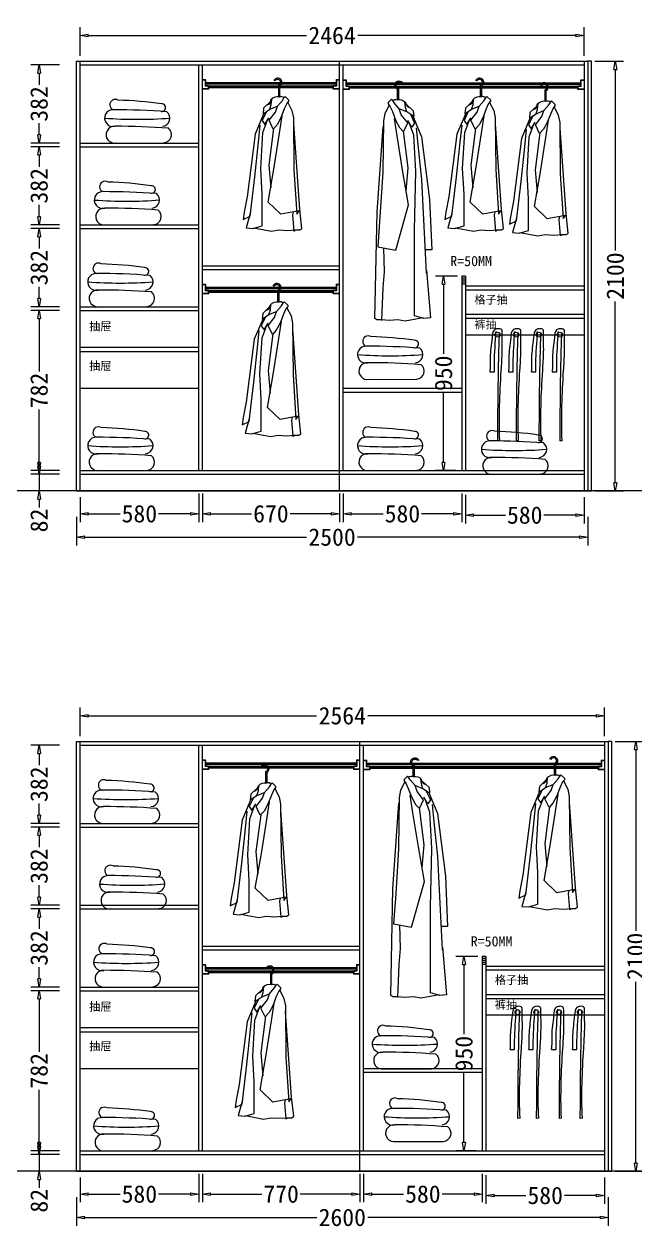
# Model space of a CAD drawing. Header units: millimetres. Extents: x 304407 to 361076, y -1262425 to -1203358.
# Drawn here: x 315329 to 318315, y -1242482 to -1236596 of the extents above; entities that cross this region are included whole.
import ezdxf

# ---------------------------------------------------------------- set-up
doc = ezdxf.new("R2010")
doc.units = ezdxf.units.MM
doc.header["$LTSCALE"] = 20
doc.layers.get('Defpoints').update_dxf_attribs({"color": 250})
for name, color, linetype in [('4', 1, 'Continuous'), ('6', 6, 'Continuous'), ('8', 8, 'Continuous'), ('LAYER10', 11, 'Continuous'), ('LAYER8', 11, 'Continuous'), ('图层3', 4, 'Continuous'), ('墙体', 40, 'Continuous')]:
    doc.layers.add(name, color=color, linetype=linetype)
doc.styles.get("Standard").update_dxf_attribs({"font": 'SimSun.ttf', "height": 85})
doc.styles.add('text', font='SimSun.ttf', dxfattribs={"height": 85})
doc.dimstyles.new('周文晶', dxfattribs={"dimtxt": 70, "dimasz": 40, "dimexe": 40, "dimexo": 30, "dimgap": 10, "dimtad": 0, "dimdec": 0, "dimtxsty": 'Standard', "dimblk": 'CLOSEDBLANK', "dimcen": 200, "dimclrd": 256, "dimclre": 256, "dimadec": 0, "dimazin": 0, "dimtfac": 1, "dimtdec": 0, "dimtmove": 0, "dimatfit": 3, "dimldrblk": 'CLOSEDBLANK', "dimfxl": 100, "dimfxlon": 1, "dimarcsym": 0})

# ---------------------------------------------------------------- blocks, each defined once
blk = doc.blocks.new('_ClosedBlank')
at = {"color": 0, "linetype": 'ByBlock', "lineweight": -2}
for p, q in [((-1, 0.17), (0, 0)), ((-1, 0.17), (-1, -0.17)), ((0, 0), (-1, -0.17))]:
    blk.add_line(p, q, dxfattribs=at)
blk = doc.blocks.new('*D1493')
at = {"lineweight": -2, "transparency": 16777216}
for p, q in [((315602.3, -1238907.1), (315602.3, -1239028.7)), ((316182.3, -1238888.7), (316182.3, -1239028.7)), ((315642.3, -1238988.7), (315798.2, -1238988.7)), ((316142.3, -1238988.7), (315986.3, -1238988.7))]:
    blk.add_line(p, q, dxfattribs=at)
at = {"layer": 'Defpoints', "color": 0, "transparency": 16777216}
for p in [(316182.3, -1238777.1), (315602.3, -1238877.1), (316182.3, -1238988.7)]:
    blk.add_point(p, dxfattribs=at)
at = {"lineweight": -2, "transparency": 16777216, "xscale": 40, "yscale": 40, "zscale": 40, "rotation": 180}
blk.add_blockref('_ClosedBlank', (315602.3, -1238988.7), dxfattribs=at)
at = {"lineweight": -2, "transparency": 16777216, "xscale": 40, "yscale": 40, "zscale": 40}
blk.add_blockref('_ClosedBlank', (316182.3, -1238988.7), dxfattribs=at)
at = {"color": 0, "transparency": 16777216, "insert": (315892.3, -1238988.7), "char_height": 85, "attachment_point": 5}
blk.add_mtext('580', dxfattribs=at)
blk = doc.blocks.new('*D1494')
at = {"lineweight": -2, "transparency": 16777216}
for p, q in [((316888.3, -1238888.7), (316888.3, -1239028.7)), ((317468.3, -1238888.7), (317468.3, -1239028.7)), ((316928.3, -1238988.7), (317084.2, -1238988.7)), ((317428.3, -1238988.7), (317272.3, -1238988.7))]:
    blk.add_line(p, q, dxfattribs=at)
at = {"layer": 'Defpoints', "color": 0, "transparency": 16777216}
for p in [(316888.3, -1236795.1), (317468.3, -1238777.1), (317468.3, -1238988.7)]:
    blk.add_point(p, dxfattribs=at)
at = {"lineweight": -2, "transparency": 16777216, "xscale": 40, "yscale": 40, "zscale": 40, "rotation": 180}
blk.add_blockref('_ClosedBlank', (316888.3, -1238988.7), dxfattribs=at)
at = {"lineweight": -2, "transparency": 16777216, "xscale": 40, "yscale": 40, "zscale": 40}
blk.add_blockref('_ClosedBlank', (317468.3, -1238988.7), dxfattribs=at)
at = {"color": 0, "transparency": 16777216, "insert": (317178.3, -1238988.7), "char_height": 85, "attachment_point": 5}
blk.add_mtext('580', dxfattribs=at)
blk = doc.blocks.new('*D1495')
at = {"lineweight": -2, "transparency": 16777216}
for p, q in [((315602.3, -1236751.7), (315602.3, -1236611.7)), ((318066.3, -1236751.7), (318066.3, -1236611.7)), ((315642.3, -1236651.7), (316708.6, -1236651.7)), ((318026.3, -1236651.7), (316960, -1236651.7))]:
    blk.add_line(p, q, dxfattribs=at)
at = {"layer": 'Defpoints', "color": 0, "transparency": 16777216}
for p in [(318066.3, -1236651.7), (315602.3, -1236795.1), (318066.3, -1236795.1)]:
    blk.add_point(p, dxfattribs=at)
at = {"lineweight": -2, "transparency": 16777216, "xscale": 40, "yscale": 40, "zscale": 40, "rotation": 180}
blk.add_blockref('_ClosedBlank', (315602.3, -1236651.7), dxfattribs=at)
at = {"lineweight": -2, "transparency": 16777216, "xscale": 40, "yscale": 40, "zscale": 40}
blk.add_blockref('_ClosedBlank', (318066.3, -1236651.7), dxfattribs=at)
at = {"color": 0, "transparency": 16777216, "insert": (316834.3, -1236651.7), "char_height": 85, "attachment_point": 5}
blk.add_mtext('2464', dxfattribs=at)
blk = doc.blocks.new('*D1496')
at = {"lineweight": -2, "transparency": 16777216}
for p, q in [((315584.3, -1239002.8), (315584.3, -1239142.8)), ((318084.3, -1239002.8), (318084.3, -1239142.8)), ((315624.3, -1239102.8), (316709.5, -1239102.8)), ((318044.3, -1239102.8), (316959, -1239102.8))]:
    blk.add_line(p, q, dxfattribs=at)
at = {"layer": 'Defpoints', "color": 0, "transparency": 16777216}
for p in [(315584.3, -1238877.1), (318084.3, -1238877.1), (318084.3, -1239102.8)]:
    blk.add_point(p, dxfattribs=at)
at = {"lineweight": -2, "transparency": 16777216, "xscale": 40, "yscale": 40, "zscale": 40, "rotation": 180}
blk.add_blockref('_ClosedBlank', (315584.3, -1239102.8), dxfattribs=at)
at = {"lineweight": -2, "transparency": 16777216, "xscale": 40, "yscale": 40, "zscale": 40}
blk.add_blockref('_ClosedBlank', (318084.3, -1239102.8), dxfattribs=at)
at = {"color": 0, "transparency": 16777216, "insert": (316834.3, -1239102.8), "char_height": 85, "attachment_point": 5}
blk.add_mtext('2500', dxfattribs=at)
blk = doc.blocks.new('*D1497')
at = {"lineweight": -2, "transparency": 16777216}
for p, q in [((318119.2, -1236777.1), (318259.2, -1236777.1)), ((318219.2, -1236817.1), (318219.2, -1237702.4)), ((318219.2, -1238837.1), (318219.2, -1237951.9)), ((318119.2, -1238877.1), (318259.2, -1238877.1))]:
    blk.add_line(p, q, dxfattribs=at)
at = {"layer": 'Defpoints', "color": 0, "transparency": 16777216}
for p in [(318084.3, -1236777.1), (318219.2, -1236777.1), (318084.3, -1238877.1)]:
    blk.add_point(p, dxfattribs=at)
at = {"lineweight": -2, "transparency": 16777216, "xscale": 40, "yscale": 40, "zscale": 40}
for p, rotation in [((318219.2, -1236777.1), 90), ((318219.2, -1238877.1), 270)]:
    blk.add_blockref('_ClosedBlank', p, dxfattribs=dict(at, rotation=rotation))
at = {"color": 0, "transparency": 16777216, "insert": (318219.2, -1237827.1), "char_height": 85, "attachment_point": 5, "rotation": 90}
blk.add_mtext('2100', dxfattribs=at)
blk = doc.blocks.new('*D1498')
at = {"lineweight": -2, "transparency": 16777216}
for p, q in [((317447.3, -1237827.1), (317339.3, -1237827.1)), ((317379.3, -1237867.1), (317379.3, -1238207.1)), ((317379.3, -1238737.1), (317379.3, -1238397.1)), ((317438.3, -1238777.1), (317339.3, -1238777.1))]:
    blk.add_line(p, q, dxfattribs=at)
at = {"layer": 'Defpoints', "color": 0, "transparency": 16777216}
for p in [(317477.3, -1237827.1), (317379.3, -1238777.1), (317468.3, -1238777.1)]:
    blk.add_point(p, dxfattribs=at)
at = {"lineweight": -2, "transparency": 16777216, "xscale": 40, "yscale": 40, "zscale": 40}
for p, rotation in [((317379.3, -1237827.1), 90), ((317379.3, -1238777.1), 270)]:
    blk.add_blockref('_ClosedBlank', p, dxfattribs=dict(at, rotation=rotation))
at = {"color": 0, "transparency": 16777216, "insert": (317379.3, -1238302.1), "char_height": 85, "attachment_point": 5, "rotation": 90}
blk.add_mtext('950', dxfattribs=at)
blk = doc.blocks.new('*D1499')
at = {"lineweight": -2, "transparency": 16777216}
for p, q in [((317486.3, -1238895.3), (317486.3, -1239035.3)), ((318066.3, -1238907.1), (318066.3, -1239035.3)), ((317526.3, -1238995.3), (317682.2, -1238995.3)), ((318026.3, -1238995.3), (317870.3, -1238995.3))]:
    blk.add_line(p, q, dxfattribs=at)
at = {"layer": 'Defpoints', "color": 0, "transparency": 16777216}
for p in [(317486.3, -1238777.1), (318066.3, -1238877.1), (318066.3, -1238995.3)]:
    blk.add_point(p, dxfattribs=at)
at = {"lineweight": -2, "transparency": 16777216, "xscale": 40, "yscale": 40, "zscale": 40, "rotation": 180}
blk.add_blockref('_ClosedBlank', (317486.3, -1238995.3), dxfattribs=at)
at = {"lineweight": -2, "transparency": 16777216, "xscale": 40, "yscale": 40, "zscale": 40}
blk.add_blockref('_ClosedBlank', (318066.3, -1238995.3), dxfattribs=at)
at = {"color": 0, "transparency": 16777216, "insert": (317776.3, -1238995.3), "char_height": 85, "attachment_point": 5}
blk.add_mtext('580', dxfattribs=at)
blk = doc.blocks.new('*D1500')
at = {"lineweight": -2, "transparency": 16777216}
for p, q in [((315402, -1238755.1), (315402, -1238715.1)), ((315502, -1238795.1), (315362, -1238795.1)), ((315402, -1238795.1), (315402, -1238877.1)), ((315502, -1238877.1), (315362, -1238877.1)), ((315402, -1238917.1), (315402, -1238957.1))]:
    blk.add_line(p, q, dxfattribs=at)
at = {"layer": 'Defpoints', "color": 0, "transparency": 16777216}
for p in [(315402, -1238795.1), (315602.3, -1238795.1), (315584.3, -1238877.1)]:
    blk.add_point(p, dxfattribs=at)
at = {"lineweight": -2, "transparency": 16777216, "xscale": 40, "yscale": 40, "zscale": 40}
for p, rotation in [((315402, -1238795.1), 270), ((315402, -1238877.1), 90)]:
    blk.add_blockref('_ClosedBlank', p, dxfattribs=dict(at, rotation=rotation))
at = {"color": 0, "transparency": 16777216, "insert": (315402, -1239021.2), "char_height": 85, "attachment_point": 5, "rotation": 90}
blk.add_mtext('82', dxfattribs=at)
blk = doc.blocks.new('*D1501')
at = {"lineweight": -2, "transparency": 16777216}
for p, q in [((315502, -1237995.1), (315362, -1237995.1)), ((315402, -1238035.1), (315402, -1238293)), ((315402, -1238737.1), (315402, -1238479.2)), ((315502, -1238777.1), (315362, -1238777.1))]:
    blk.add_line(p, q, dxfattribs=at)
at = {"layer": 'Defpoints', "color": 0, "transparency": 16777216}
for p in [(315402, -1237995.1), (315602.3, -1237995.1), (315602.3, -1238777.1)]:
    blk.add_point(p, dxfattribs=at)
at = {"lineweight": -2, "transparency": 16777216, "xscale": 40, "yscale": 40, "zscale": 40}
for p, rotation in [((315402, -1237995.1), 90), ((315402, -1238777.1), 270)]:
    blk.add_blockref('_ClosedBlank', p, dxfattribs=dict(at, rotation=rotation))
at = {"color": 0, "transparency": 16777216, "insert": (315402, -1238386.1), "char_height": 85, "attachment_point": 5, "rotation": 90}
blk.add_mtext('782', dxfattribs=at)
blk = doc.blocks.new('*D1502')
at = {"lineweight": -2, "transparency": 16777216}
for p, q in [((315502, -1237595.1), (315362, -1237595.1)), ((315402, -1237635.1), (315402, -1237692.8)), ((315402, -1237937.1), (315402, -1237879.5)), ((315502, -1237977.1), (315362, -1237977.1))]:
    blk.add_line(p, q, dxfattribs=at)
at = {"layer": 'Defpoints', "color": 0, "transparency": 16777216}
for p in [(315402, -1237595.1), (315602.3, -1237595.1), (315602.3, -1237977.1)]:
    blk.add_point(p, dxfattribs=at)
at = {"lineweight": -2, "transparency": 16777216, "xscale": 40, "yscale": 40, "zscale": 40}
for p, rotation in [((315402, -1237595.1), 90), ((315402, -1237977.1), 270)]:
    blk.add_blockref('_ClosedBlank', p, dxfattribs=dict(at, rotation=rotation))
at = {"color": 0, "transparency": 16777216, "insert": (315402, -1237786.1), "char_height": 85, "attachment_point": 5, "rotation": 90}
blk.add_mtext('382', dxfattribs=at)
blk = doc.blocks.new('*D1503')
at = {"lineweight": -2, "transparency": 16777216}
for p, q in [((315502, -1237195.1), (315362, -1237195.1)), ((315402, -1237235.1), (315402, -1237292.8)), ((315402, -1237537.1), (315402, -1237479.5)), ((315502, -1237577.1), (315362, -1237577.1))]:
    blk.add_line(p, q, dxfattribs=at)
at = {"layer": 'Defpoints', "color": 0, "transparency": 16777216}
for p in [(315402, -1237195.1), (315602.3, -1237195.1), (315602.3, -1237577.1)]:
    blk.add_point(p, dxfattribs=at)
at = {"lineweight": -2, "transparency": 16777216, "xscale": 40, "yscale": 40, "zscale": 40}
for p, rotation in [((315402, -1237195.1), 90), ((315402, -1237577.1), 270)]:
    blk.add_blockref('_ClosedBlank', p, dxfattribs=dict(at, rotation=rotation))
at = {"color": 0, "transparency": 16777216, "insert": (315402, -1237386.1), "char_height": 85, "attachment_point": 5, "rotation": 90}
blk.add_mtext('382', dxfattribs=at)
blk = doc.blocks.new('*D1504')
at = {"lineweight": -2, "transparency": 16777216}
for p, q in [((315502, -1236795.1), (315362, -1236795.1)), ((315402, -1236835.1), (315402, -1236892.8)), ((315402, -1237137.1), (315402, -1237079.5)), ((315502, -1237177.1), (315362, -1237177.1))]:
    blk.add_line(p, q, dxfattribs=at)
at = {"layer": 'Defpoints', "color": 0, "transparency": 16777216}
for p in [(315402, -1236795.1), (315602.3, -1236795.1), (315602.3, -1237177.1)]:
    blk.add_point(p, dxfattribs=at)
at = {"lineweight": -2, "transparency": 16777216, "xscale": 40, "yscale": 40, "zscale": 40}
for p, rotation in [((315402, -1236795.1), 90), ((315402, -1237177.1), 270)]:
    blk.add_blockref('_ClosedBlank', p, dxfattribs=dict(at, rotation=rotation))
at = {"color": 0, "transparency": 16777216, "insert": (315402, -1236986.1), "char_height": 85, "attachment_point": 5, "rotation": 90}
blk.add_mtext('382', dxfattribs=at)
blk = doc.blocks.new('*D1505')
at = {"lineweight": -2, "transparency": 16777216}
for p, q in [((316200.3, -1238888.7), (316200.3, -1239028.7)), ((316870.3, -1238888.7), (316870.3, -1239028.7)), ((316240.3, -1238988.7), (316440.5, -1238988.7)), ((316830.3, -1238988.7), (316630, -1238988.7))]:
    blk.add_line(p, q, dxfattribs=at)
at = {"layer": 'Defpoints', "color": 0, "transparency": 16777216}
for p in [(316200.3, -1238777.1), (316870.3, -1238777.1), (316870.3, -1238988.7)]:
    blk.add_point(p, dxfattribs=at)
at = {"lineweight": -2, "transparency": 16777216, "xscale": 40, "yscale": 40, "zscale": 40, "rotation": 180}
blk.add_blockref('_ClosedBlank', (316200.3, -1238988.7), dxfattribs=at)
at = {"lineweight": -2, "transparency": 16777216, "xscale": 40, "yscale": 40, "zscale": 40}
blk.add_blockref('_ClosedBlank', (316870.3, -1238988.7), dxfattribs=at)
at = {"color": 0, "transparency": 16777216, "insert": (316535.3, -1238988.7), "char_height": 85, "attachment_point": 5}
blk.add_mtext('670', dxfattribs=at)
blk = doc.blocks.new('*D1582')
at = {"lineweight": -2, "transparency": 16777216}
for p, q in [((315602.3, -1242230.9), (315602.3, -1242352.5)), ((316182.3, -1242212.5), (316182.3, -1242352.5)), ((315642.3, -1242312.5), (315798.2, -1242312.5)), ((316142.3, -1242312.5), (315986.3, -1242312.5))]:
    blk.add_line(p, q, dxfattribs=at)
at = {"layer": 'Defpoints', "color": 0, "transparency": 16777216}
for p in [(316182.3, -1242100.9), (315602.3, -1242200.9), (316182.3, -1242312.5)]:
    blk.add_point(p, dxfattribs=at)
at = {"lineweight": -2, "transparency": 16777216, "xscale": 40, "yscale": 40, "zscale": 40, "rotation": 180}
blk.add_blockref('_ClosedBlank', (315602.3, -1242312.5), dxfattribs=at)
at = {"lineweight": -2, "transparency": 16777216, "xscale": 40, "yscale": 40, "zscale": 40}
blk.add_blockref('_ClosedBlank', (316182.3, -1242312.5), dxfattribs=at)
at = {"color": 0, "transparency": 16777216, "insert": (315892.3, -1242312.5), "char_height": 85, "attachment_point": 5}
blk.add_mtext('580', dxfattribs=at)
blk = doc.blocks.new('*D1583')
at = {"lineweight": -2, "transparency": 16777216}
for p, q in [((316988.3, -1242212.5), (316988.3, -1242352.5)), ((317568.3, -1242212.5), (317568.3, -1242352.5)), ((317028.3, -1242312.5), (317184.2, -1242312.5)), ((317528.3, -1242312.5), (317372.3, -1242312.5))]:
    blk.add_line(p, q, dxfattribs=at)
at = {"layer": 'Defpoints', "color": 0, "transparency": 16777216}
for p in [(316988.3, -1240118.9), (317568.3, -1242100.9), (317568.3, -1242312.5)]:
    blk.add_point(p, dxfattribs=at)
at = {"lineweight": -2, "transparency": 16777216, "xscale": 40, "yscale": 40, "zscale": 40, "rotation": 180}
blk.add_blockref('_ClosedBlank', (316988.3, -1242312.5), dxfattribs=at)
at = {"lineweight": -2, "transparency": 16777216, "xscale": 40, "yscale": 40, "zscale": 40}
blk.add_blockref('_ClosedBlank', (317568.3, -1242312.5), dxfattribs=at)
at = {"color": 0, "transparency": 16777216, "insert": (317278.3, -1242312.5), "char_height": 85, "attachment_point": 5}
blk.add_mtext('580', dxfattribs=at)
blk = doc.blocks.new('*D1584')
at = {"lineweight": -2, "transparency": 16777216}
for p, q in [((315602.3, -1240075.6), (315602.3, -1239935.6)), ((318166.3, -1240075.6), (318166.3, -1239935.6)), ((315642.3, -1239975.6), (316758.6, -1239975.6)), ((318126.3, -1239975.6), (317010, -1239975.6))]:
    blk.add_line(p, q, dxfattribs=at)
at = {"layer": 'Defpoints', "color": 0, "transparency": 16777216}
for p in [(318166.3, -1239975.6), (315602.3, -1240118.9), (318166.3, -1240118.9)]:
    blk.add_point(p, dxfattribs=at)
at = {"lineweight": -2, "transparency": 16777216, "xscale": 40, "yscale": 40, "zscale": 40, "rotation": 180}
blk.add_blockref('_ClosedBlank', (315602.3, -1239975.6), dxfattribs=at)
at = {"lineweight": -2, "transparency": 16777216, "xscale": 40, "yscale": 40, "zscale": 40}
blk.add_blockref('_ClosedBlank', (318166.3, -1239975.6), dxfattribs=at)
at = {"color": 0, "transparency": 16777216, "insert": (316884.3, -1239975.6), "char_height": 85, "attachment_point": 5}
blk.add_mtext('2564', dxfattribs=at)
blk = doc.blocks.new('*D1585')
at = {"lineweight": -2, "transparency": 16777216}
for p, q in [((315584.3, -1242326.6), (315584.3, -1242466.6)), ((318184.3, -1242326.6), (318184.3, -1242466.6)), ((315624.3, -1242426.6), (316759.5, -1242426.6)), ((318144.3, -1242426.6), (317009, -1242426.6))]:
    blk.add_line(p, q, dxfattribs=at)
at = {"layer": 'Defpoints', "color": 0, "transparency": 16777216}
for p in [(315584.3, -1242200.9), (318184.3, -1242200.9), (318184.3, -1242426.6)]:
    blk.add_point(p, dxfattribs=at)
at = {"lineweight": -2, "transparency": 16777216, "xscale": 40, "yscale": 40, "zscale": 40, "rotation": 180}
blk.add_blockref('_ClosedBlank', (315584.3, -1242426.6), dxfattribs=at)
at = {"lineweight": -2, "transparency": 16777216, "xscale": 40, "yscale": 40, "zscale": 40}
blk.add_blockref('_ClosedBlank', (318184.3, -1242426.6), dxfattribs=at)
at = {"color": 0, "transparency": 16777216, "insert": (316884.3, -1242426.6), "char_height": 85, "attachment_point": 5}
blk.add_mtext('2600', dxfattribs=at)
blk = doc.blocks.new('*D1586')
at = {"lineweight": -2, "transparency": 16777216}
for p, q in [((318219.2, -1240100.9), (318359.2, -1240100.9)), ((318319.2, -1240140.9), (318319.2, -1241026.2)), ((318319.2, -1242160.9), (318319.2, -1241275.7)), ((318219.2, -1242200.9), (318359.2, -1242200.9))]:
    blk.add_line(p, q, dxfattribs=at)
at = {"layer": 'Defpoints', "color": 0, "transparency": 16777216}
for p in [(318184.3, -1240100.9), (318319.2, -1240100.9), (318184.3, -1242200.9)]:
    blk.add_point(p, dxfattribs=at)
at = {"lineweight": -2, "transparency": 16777216, "xscale": 40, "yscale": 40, "zscale": 40}
for p, rotation in [((318319.2, -1240100.9), 90), ((318319.2, -1242200.9), 270)]:
    blk.add_blockref('_ClosedBlank', p, dxfattribs=dict(at, rotation=rotation))
at = {"color": 0, "transparency": 16777216, "insert": (318319.2, -1241150.9), "char_height": 85, "attachment_point": 5, "rotation": 90}
blk.add_mtext('2100', dxfattribs=at)
blk = doc.blocks.new('*D1587')
at = {"lineweight": -2, "transparency": 16777216}
for p, q in [((317547.3, -1241150.9), (317439.3, -1241150.9)), ((317479.3, -1241190.9), (317479.3, -1241530.9)), ((317479.3, -1242060.9), (317479.3, -1241720.9)), ((317538.3, -1242100.9), (317439.3, -1242100.9))]:
    blk.add_line(p, q, dxfattribs=at)
at = {"layer": 'Defpoints', "color": 0, "transparency": 16777216}
for p in [(317577.3, -1241150.9), (317479.3, -1242100.9), (317568.3, -1242100.9)]:
    blk.add_point(p, dxfattribs=at)
at = {"lineweight": -2, "transparency": 16777216, "xscale": 40, "yscale": 40, "zscale": 40}
for p, rotation in [((317479.3, -1241150.9), 90), ((317479.3, -1242100.9), 270)]:
    blk.add_blockref('_ClosedBlank', p, dxfattribs=dict(at, rotation=rotation))
at = {"color": 0, "transparency": 16777216, "insert": (317479.3, -1241625.9), "char_height": 85, "attachment_point": 5, "rotation": 90}
blk.add_mtext('950', dxfattribs=at)
blk = doc.blocks.new('*D1588')
at = {"lineweight": -2, "transparency": 16777216}
for p, q in [((317586.3, -1242219.2), (317586.3, -1242359.2)), ((318166.3, -1242230.9), (318166.3, -1242359.2)), ((317626.3, -1242319.2), (317782.2, -1242319.2)), ((318126.3, -1242319.2), (317970.3, -1242319.2))]:
    blk.add_line(p, q, dxfattribs=at)
at = {"layer": 'Defpoints', "color": 0, "transparency": 16777216}
for p in [(317586.3, -1242100.9), (318166.3, -1242200.9), (318166.3, -1242319.2)]:
    blk.add_point(p, dxfattribs=at)
at = {"lineweight": -2, "transparency": 16777216, "xscale": 40, "yscale": 40, "zscale": 40, "rotation": 180}
blk.add_blockref('_ClosedBlank', (317586.3, -1242319.2), dxfattribs=at)
at = {"lineweight": -2, "transparency": 16777216, "xscale": 40, "yscale": 40, "zscale": 40}
blk.add_blockref('_ClosedBlank', (318166.3, -1242319.2), dxfattribs=at)
at = {"color": 0, "transparency": 16777216, "insert": (317876.3, -1242319.2), "char_height": 85, "attachment_point": 5}
blk.add_mtext('580', dxfattribs=at)
blk = doc.blocks.new('*D1589')
at = {"lineweight": -2, "transparency": 16777216}
for p, q in [((315402, -1242078.9), (315402, -1242038.9)), ((315502, -1242118.9), (315362, -1242118.9)), ((315402, -1242118.9), (315402, -1242200.9)), ((315502, -1242200.9), (315362, -1242200.9)), ((315402, -1242240.9), (315402, -1242280.9))]:
    blk.add_line(p, q, dxfattribs=at)
at = {"layer": 'Defpoints', "color": 0, "transparency": 16777216}
for p in [(315402, -1242118.9), (315602.3, -1242118.9), (315584.3, -1242200.9)]:
    blk.add_point(p, dxfattribs=at)
at = {"lineweight": -2, "transparency": 16777216, "xscale": 40, "yscale": 40, "zscale": 40}
for p, rotation in [((315402, -1242118.9), 270), ((315402, -1242200.9), 90)]:
    blk.add_blockref('_ClosedBlank', p, dxfattribs=dict(at, rotation=rotation))
at = {"color": 0, "transparency": 16777216, "insert": (315402, -1242345), "char_height": 85, "attachment_point": 5, "rotation": 90}
blk.add_mtext('82', dxfattribs=at)
blk = doc.blocks.new('*D1590')
at = {"lineweight": -2, "transparency": 16777216}
for p, q in [((315502, -1241318.9), (315362, -1241318.9)), ((315402, -1241358.9), (315402, -1241616.8)), ((315402, -1242060.9), (315402, -1241803.1)), ((315502, -1242100.9), (315362, -1242100.9))]:
    blk.add_line(p, q, dxfattribs=at)
at = {"layer": 'Defpoints', "color": 0, "transparency": 16777216}
for p in [(315402, -1241318.9), (315602.3, -1241318.9), (315602.3, -1242100.9)]:
    blk.add_point(p, dxfattribs=at)
at = {"lineweight": -2, "transparency": 16777216, "xscale": 40, "yscale": 40, "zscale": 40}
for p, rotation in [((315402, -1241318.9), 90), ((315402, -1242100.9), 270)]:
    blk.add_blockref('_ClosedBlank', p, dxfattribs=dict(at, rotation=rotation))
at = {"color": 0, "transparency": 16777216, "insert": (315402, -1241709.9), "char_height": 85, "attachment_point": 5, "rotation": 90}
blk.add_mtext('782', dxfattribs=at)
blk = doc.blocks.new('*D1591')
at = {"lineweight": -2, "transparency": 16777216}
for p, q in [((315502, -1240918.9), (315362, -1240918.9)), ((315402, -1240958.9), (315402, -1241016.6)), ((315402, -1241260.9), (315402, -1241203.3)), ((315502, -1241300.9), (315362, -1241300.9))]:
    blk.add_line(p, q, dxfattribs=at)
at = {"layer": 'Defpoints', "color": 0, "transparency": 16777216}
for p in [(315402, -1240918.9), (315602.3, -1240918.9), (315602.3, -1241300.9)]:
    blk.add_point(p, dxfattribs=at)
at = {"lineweight": -2, "transparency": 16777216, "xscale": 40, "yscale": 40, "zscale": 40}
for p, rotation in [((315402, -1240918.9), 90), ((315402, -1241300.9), 270)]:
    blk.add_blockref('_ClosedBlank', p, dxfattribs=dict(at, rotation=rotation))
at = {"color": 0, "transparency": 16777216, "insert": (315402, -1241109.9), "char_height": 85, "attachment_point": 5, "rotation": 90}
blk.add_mtext('382', dxfattribs=at)
blk = doc.blocks.new('*D1592')
at = {"lineweight": -2, "transparency": 16777216}
for p, q in [((315502, -1240518.9), (315362, -1240518.9)), ((315402, -1240558.9), (315402, -1240616.6)), ((315402, -1240860.9), (315402, -1240803.3)), ((315502, -1240900.9), (315362, -1240900.9))]:
    blk.add_line(p, q, dxfattribs=at)
at = {"layer": 'Defpoints', "color": 0, "transparency": 16777216}
for p in [(315402, -1240518.9), (315602.3, -1240518.9), (315602.3, -1240900.9)]:
    blk.add_point(p, dxfattribs=at)
at = {"lineweight": -2, "transparency": 16777216, "xscale": 40, "yscale": 40, "zscale": 40}
for p, rotation in [((315402, -1240518.9), 90), ((315402, -1240900.9), 270)]:
    blk.add_blockref('_ClosedBlank', p, dxfattribs=dict(at, rotation=rotation))
at = {"color": 0, "transparency": 16777216, "insert": (315402, -1240709.9), "char_height": 85, "attachment_point": 5, "rotation": 90}
blk.add_mtext('382', dxfattribs=at)
blk = doc.blocks.new('*D1593')
at = {"lineweight": -2, "transparency": 16777216}
for p, q in [((315502, -1240118.9), (315362, -1240118.9)), ((315402, -1240158.9), (315402, -1240216.6)), ((315402, -1240460.9), (315402, -1240403.3)), ((315502, -1240500.9), (315362, -1240500.9))]:
    blk.add_line(p, q, dxfattribs=at)
at = {"layer": 'Defpoints', "color": 0, "transparency": 16777216}
for p in [(315402, -1240118.9), (315602.3, -1240118.9), (315602.3, -1240500.9)]:
    blk.add_point(p, dxfattribs=at)
at = {"lineweight": -2, "transparency": 16777216, "xscale": 40, "yscale": 40, "zscale": 40}
for p, rotation in [((315402, -1240118.9), 90), ((315402, -1240500.9), 270)]:
    blk.add_blockref('_ClosedBlank', p, dxfattribs=dict(at, rotation=rotation))
at = {"color": 0, "transparency": 16777216, "insert": (315402, -1240309.9), "char_height": 85, "attachment_point": 5, "rotation": 90}
blk.add_mtext('382', dxfattribs=at)
blk = doc.blocks.new('*D1594')
at = {"lineweight": -2, "transparency": 16777216}
for p, q in [((316200.3, -1242212.5), (316200.3, -1242352.5)), ((316970.3, -1242212.5), (316970.3, -1242352.5)), ((316240.3, -1242312.5), (316491.5, -1242312.5)), ((316930.3, -1242312.5), (316679.1, -1242312.5))]:
    blk.add_line(p, q, dxfattribs=at)
at = {"layer": 'Defpoints', "color": 0, "transparency": 16777216}
for p in [(316200.3, -1242100.9), (316970.3, -1242100.9), (316970.3, -1242312.5)]:
    blk.add_point(p, dxfattribs=at)
at = {"lineweight": -2, "transparency": 16777216, "xscale": 40, "yscale": 40, "zscale": 40, "rotation": 180}
blk.add_blockref('_ClosedBlank', (316200.3, -1242312.5), dxfattribs=at)
at = {"lineweight": -2, "transparency": 16777216, "xscale": 40, "yscale": 40, "zscale": 40}
blk.add_blockref('_ClosedBlank', (316970.3, -1242312.5), dxfattribs=at)
at = {"color": 0, "transparency": 16777216, "insert": (316585.3, -1242312.5), "char_height": 85, "attachment_point": 5}
blk.add_mtext('770', dxfattribs=at)
blk = doc.blocks.new('A$C1C5764E0')
at = {"layer": '8'}
for p, q in [((172.3, 708.4), (172.3, 657.4)), ((178.3, 708.4), (178.3, 657.4)), ((191.5, 639.3), (201.2, 654.6)), ((201.2, 654.6), (205.3, 658.7)), ((205.3, 658.7), (222, 642.1)), ((99.9, 601.9), (97.1, 574.2)), ((97.1, 574.2), (130.4, 596.4)), ((135.3, 635.3), (99.9, 601.9)), ((130.4, 596.4), (137.4, 618.5)), ((130.4, 596.4), (167.9, 611.6)), ((137.4, 618.5), (140.1, 644.9)), ((158.2, 582.5), (167.9, 611.6)), ((167.9, 611.6), (191.5, 639.3)), ((201.2, 597.8), (184.5, 553.4)), ((213.6, 624.1), (201.2, 597.8)), ((222, 635.2), (213.6, 624.1)), ((217.8, 629.6), (238.6, 589.4)), ((222, 642.1), (222, 635.2)), ((238.6, 589.4), (245.5, 553.4)), ((103, 580.9), (58.4, 475.1)), ((113.7, 585.2), (93.2, 541.7)), ((93.2, 541.7), (106.3, 522.1)), ((96.5, 482.8), (119.4, 544.9)), ((106.3, 522.1), (125.9, 554.7)), ((126.3, 542.3), (158.2, 582.5)), ((147.1, 499.3), (126.3, 542.3)), ((184.5, 553.4), (166.5, 520.1)), ((178.3, 479.5), (191.3, 564.6)), ((245.5, 553.4), (248.3, 302.5)), ((58.4, 475.1), (19.5, 168.8)), ((75, 435), (83.4, 518.8)), ((86.6, 306.3), (96.5, 482.8)), ((148.8, 502.4), (125.9, 322.6)), ((166.5, 520.1), (147.1, 499.3)), ((152.1, 312.8), (178.3, 479.5)), ((276.4, 106.8), (247, 525.3)), ((57, 265.8), (75, 435)), ((93.2, 180.9), (86.6, 306.3)), ((122.6, 142.8), (152.1, 312.8)), ((125.9, 322.6), (135.7, 211.4)), ((248.3, 302.5), (262.2, 83.5)), ((34.3, 73.1), (57, 265.8)), ((93.2, 26.2), (93.2, 180.9)), ((19.5, 168.8), (4.8, 92.7)), ((184.8, 82.8), (122.6, 142.8)), ((4.8, 92.7), (0, 56.7)), ((0, 56.7), (34.3, 73.1)), ((34.3, 86.2), (14.7, 16.3)), ((273.1, 99.1), (184.8, 82.8)), ((244.2, 93.8), (240.9, 79.6)), ((240.9, 79.6), (247.4, 1.1)), ((262.2, 83.5), (273.1, 99.1)), ((286.7, 13.1), (276.4, 106.8)), ((14.7, 16.3), (47.4, 13.1)), ((47.4, 13.1), (93.2, 26.2)), ((50.7, 16.3), (139, 0)), ((139, 0), (175, 6.5)), ((175, 6.5), (217.5, 3.3)), ((217.5, 3.3), (253.5, 6.5)), ((247.4, 1.1), (254, 3.3)), ((253.5, 6.5), (276.9, 6.5)), ((276.9, 6.5), (286.7, 13.1))]:
    blk.add_line(p, q, dxfattribs=at)
for centre, radius, start, end in [((168.9, 727.1), 20.9, 296.63379, 159.52854), ((168.9, 727.1), 14.9, 296.63379, 150.61748), ((175.9, 709.9), 3.91, 94.6712, 201.96259), ((168.9, 613.1), 43.9, 77.69929, 138.59655), ((186.2, 639.8), 18, 42.48003, 116.33917), ((110.9, 641.2), 25.1, 286.26362, 2.02477)]:
    blk.add_arc(centre, radius, start, end, dxfattribs=at)
blk = doc.blocks.new('A$C4F477F88')
at = {"layer": 'LAYER10'}
blk.add_blockref('A$C1C5764E0', (0, 0), dxfattribs=at)
blk = doc.blocks.new('A$C5E603B19')
at = {"layer": 'LAYER8'}
blk.add_blockref('A$C4F477F88', (0, 0), dxfattribs=at)
blk = doc.blocks.new('A$C1B0A679D')
at = {"layer": '图层3'}
blk.add_blockref('A$C5E603B19', (0, 0), dxfattribs=at)
blk = doc.blocks.new('A$C52EB379C')
at = {"layer": '8'}
for p, q in [((163.3, 1134.6), (163.3, 1083.5)), ((169.3, 1134.6), (169.3, 1083.5)), ((126.4, 1061.5), (91, 1028.1)), ((128.4, 1044.7), (131.2, 1071)), ((159, 1037.8), (182.5, 1065.5)), ((182.5, 1065.5), (192.3, 1080.7)), ((192.3, 1080.7), (196.4, 1084.9)), ((196.4, 1084.9), (213.1, 1068.3)), ((213.1, 1061.3), (204.7, 1050.2)), ((213.1, 1068.3), (213.1, 1061.3)), ((94.1, 1007.1), (49.5, 901.3)), ((104.8, 1011.4), (84.3, 967.8)), ((91, 1028.1), (88.2, 1000.3)), ((88.2, 1000.3), (121.5, 1022.5)), ((117.4, 968.5), (149.3, 1008.7)), ((121.5, 1022.5), (128.4, 1044.7)), ((121.5, 1022.5), (159, 1037.8)), ((149.3, 1008.7), (159, 1037.8)), ((192.3, 1023.9), (175.6, 979.5)), ((204.7, 1050.2), (192.3, 1023.9)), ((208.9, 1055.8), (229.7, 1015.6)), ((229.7, 1015.6), (236.6, 979.5)), ((66.1, 861.1), (74.5, 944.9)), ((84.3, 967.8), (97.4, 948.2)), ((87.6, 909), (110.5, 971.1)), ((97.4, 948.2), (117, 980.9)), ((138.2, 925.5), (117.4, 968.5)), ((157.6, 946.3), (138.2, 925.5)), ((175.6, 979.5), (157.6, 946.3)), ((169.3, 905.7), (182.4, 990.7)), ((236.6, 979.5), (239.4, 728.7)), ((267.5, 533), (238.1, 951.5)), ((49.5, 901.3), (10.6, 595)), ((77.7, 732.4), (87.6, 909)), ((139.9, 928.6), (117, 748.8)), ((143.2, 738.9), (169.3, 905.7)), ((48.1, 692), (66.1, 861.1)), ((84.3, 444.7), (77.7, 732.4)), ((113.7, 568.9), (143.2, 738.9)), ((117, 748.8), (126.8, 637.6)), ((239.4, 728.7), (253.3, 509.7)), ((25.4, 235.4), (48.1, 692)), ((10.6, 595), (0, 349)), ((175.9, 346.6), (113.7, 568.9)), ((277.8, 13.1), (267.5, 533)), ((253.3, 509.7), (264.2, 362.9)), ((84.3, 26.2), (84.3, 444.7)), ((264.2, 362.9), (175.9, 346.6)), ((235.3, 357.6), (232, 242)), ((0, 349), (31, 349)), ((25.4, 248.5), (5.8, 16.3)), ((232, 242), (238.5, 163.5)), ((238.5, 163.5), (245.1, 3.3)), ((5.8, 16.3), (38.5, 13.1)), ((38.5, 13.1), (84.3, 26.2)), ((41.7, 16.3), (130.1, 0)), ((130.1, 0), (166.1, 6.5)), ((166.1, 6.5), (208.6, 3.3)), ((208.6, 3.3), (244.6, 6.5)), ((244.6, 6.5), (268, 6.5)), ((268, 6.5), (277.8, 13.1))]:
    blk.add_line(p, q, dxfattribs=at)
for centre, radius, start, end in [((160, 1153.2), 20.9, 296.63379, 159.52854), ((160, 1153.2), 14.9, 296.63379, 150.61748), ((167, 1136), 3.91, 94.6712, 201.96259), ((102, 1067.4), 25.1, 286.26362, 2.02477), ((160, 1039.2), 43.9, 77.69929, 138.59655), ((177.3, 1066), 18, 42.48003, 116.33917)]:
    blk.add_arc(centre, radius, start, end, dxfattribs=at)
blk = doc.blocks.new('A$C05785CA5')
at = {"layer": 'LAYER10'}
blk.add_blockref('A$C52EB379C', (0, 0), dxfattribs=at)
blk = doc.blocks.new('A$C100967EE')
at = {"layer": 'LAYER10'}
blk.add_blockref('A$C05785CA5', (0, 0), dxfattribs=at)
blk = doc.blocks.new('A$C65D30603')
at = {"layer": 'LAYER8'}
blk.add_blockref('A$C100967EE', (0, 0), dxfattribs=at)
blk = doc.blocks.new('A$C50CE712E')
at = {"layer": '图层3'}
blk.add_blockref('A$C65D30603', (0, 0), dxfattribs=at)
blk = doc.blocks.new('A$C11F00F61')
at = {"color": 8}
blk.add_line((48.2, 0), (290.3, 1.2), dxfattribs=at)
at = {"layer": '墙体', "color": 8}
for centre, radius, start, end in [((52.6, 186.6), 26.7, 59.80213, 244.0801), ((9.8, -1698.7), 1909.1, 81.89814, 88.31115), ((280.3, 173), 18.4, 260.15505, 94.41573), ((41, 121.6), 41, 86.08337, 284.09881), ((159.2, 2329.1), 2213.2, 265.87556, 274.15905), ((53.8, -3125.6), 3288.1, 85.62439, 90.17553), ((279.7, 121.7), 40, 274.94064, 51.31651), ((48.2, 41), 41, 86.08337, 284.09881), ((61, -3206.2), 3288.1, 85.62439, 90.17553), ((286.9, 41.1), 40, 274.94064, 51.31651)]:
    blk.add_arc(centre, radius, start, end, dxfattribs=at)
blk = doc.blocks.new('A$C3B9601DC')
at = {"layer": '4', "color": 8}
blk.add_line((62, 1.5), (47.4, 0), dxfattribs=at)
for points, knots in [([(62, 1.5), (55.4, 144.3), (62.8, 324.3), (78.7, 548.8), (75.2, 622.1), (75.7, 684.6), (46.8, 686.9), (17.9, 676.1), (12.7, 599.8), (-1.5, 524.3), (4.4, 450.4), (0, 421.8)], [0, 0, 0, 0, 428.516837, 544.203019, 664.137455, 677.621305, 701.749401, 722.125787, 770.743064, 895.133582, 980.731534, 980.731534, 980.731534, 980.731534]), ([(37.8, 667.5), (32.8, 603.2), (26.4, 521.3), (26.8, 439.3), (26.9, 421.8)], [0, 0, 0, 0, 193.394932, 246.046188, 246.046188, 246.046188, 246.046188])]:
    blk.add_open_spline(points, degree=3, knots=knots, dxfattribs=at)
blk.add_spline([(57.6, 658.7), (53.2, 497.8), (47.4, 0)], degree=3, dxfattribs=at)
blk.add_open_spline([(1.4, 421.8), (10.7, 421.8), (19.9, 421.8), (29.2, 421.8)], degree=3, dxfattribs=at)
at = {"layer": '6', "color": 8}
blk.add_circle((47.2, 648.9), 15, dxfattribs=at)
blk = doc.blocks.new('edr334343')
at = {"layer": '6', "color": 8, "xscale": 0.7999999999301508, "yscale": 0.7999999999301508, "zscale": 0.7999999999301508}
for p in [(311012.9, -1202094.7), (311104.2, -1202094.7), (311215.5, -1202094.7), (311317.6, -1202094.7)]:
    blk.add_blockref('A$C3B9601DC', p, dxfattribs=at)

msp = doc.modelspace()

# ---------------------------------------------------------------- linework, layer by layer
for p, q in [((315584.3, -1238877.1), (315584.3, -1236777.1)), ((315584.3, -1236777.1), (318084.3, -1236777.1)), ((315602.3, -1238877.1), (315602.3, -1236777.1)), ((316870.3, -1238877.1), (316870.3, -1236777.1)), ((318066.3, -1236777.1), (318066.3, -1238877.1)), ((318084.3, -1236777.1), (318084.3, -1238877.1)), ((318102.3, -1236777.1), (318084.3, -1236777.1)), ((318102.3, -1238877.1), (318102.3, -1236777.1)), ((315602.3, -1236795.1), (318066.3, -1236795.1)), ((316182.3, -1238777.1), (316182.3, -1236795.1)), ((316200.3, -1238777.1), (316200.3, -1236795.1)), ((316888.3, -1238777.1), (316888.3, -1236795.1)), ((315602.3, -1237177.1), (316182.3, -1237177.1)), ((315602.3, -1237195.1), (316182.3, -1237195.1)), ((315602.3, -1237577.1), (316182.3, -1237577.1)), ((315602.3, -1237595.1), (316182.3, -1237595.1)), ((316200.3, -1237777.1), (316870.3, -1237777.1)), ((316200.3, -1237795.1), (316870.3, -1237795.1)), ((317468.3, -1237827.1), (317468.3, -1238777.1)), ((317486.3, -1237827.1), (317468.3, -1237827.1)), ((317486.3, -1237837.1), (317468.3, -1237837.1)), ((317486.3, -1237847.1), (317468.3, -1237847.1)), ((317486.3, -1237827.1), (317486.3, -1238777.1)), ((317486.3, -1237857.1), (317468.3, -1237857.1)), ((317486.3, -1237867.1), (317468.3, -1237867.1)), ((318066.3, -1237877.1), (317486.3, -1237877.1)), ((318066.3, -1237895.1), (317486.3, -1237895.1)), ((315602.3, -1237977.1), (316182.3, -1237977.1)), ((315602.3, -1237995.1), (316182.3, -1237995.1)), ((318066.3, -1238015.1), (317486.3, -1238015.1)), ((318066.3, -1238035.1), (317486.3, -1238035.1)), ((318066.3, -1238115.1), (317486.3, -1238115.1)), ((315602.3, -1238175.1), (316182.3, -1238175.1)), ((315602.3, -1238195.1), (316182.3, -1238195.1)), ((315602.3, -1238375.1), (316182.3, -1238375.1)), ((317468.3, -1238377.1), (316888.3, -1238377.1)), ((317468.3, -1238395.1), (316888.3, -1238395.1)), ((315602.3, -1238777.1), (318066.3, -1238777.1)), ((315602.3, -1238795.1), (318066.3, -1238795.1)), ((315584.3, -1238877.1), (318084.3, -1238877.1)), ((318084.3, -1238877.1), (318102.3, -1238877.1)), ((315584.3, -1242200.9), (315584.3, -1240100.9)), ((315584.3, -1240100.9), (318184.3, -1240100.9)), ((315602.3, -1242200.9), (315602.3, -1240100.9)), ((315602.3, -1240118.9), (318166.3, -1240118.9)), ((316182.3, -1242100.9), (316182.3, -1240118.9)), ((316200.3, -1242100.9), (316200.3, -1240118.9)), ((316970.3, -1242200.9), (316970.3, -1240100.9)), ((316988.3, -1242100.9), (316988.3, -1240118.9)), ((318166.3, -1240100.9), (318166.3, -1242200.9)), ((318184.3, -1240100.9), (318184.3, -1242200.9)), ((318202.3, -1240100.9), (318184.3, -1240100.9)), ((318202.3, -1242200.9), (318202.3, -1240100.9)), ((315602.3, -1240500.9), (316182.3, -1240500.9)), ((315602.3, -1240518.9), (316182.3, -1240518.9)), ((315602.3, -1240900.9), (316182.3, -1240900.9)), ((315602.3, -1240918.9), (316182.3, -1240918.9)), ((316200.3, -1241100.9), (316970.3, -1241100.9)), ((316200.3, -1241118.9), (316970.3, -1241118.9)), ((317568.3, -1241150.9), (317568.3, -1242100.9)), ((317586.3, -1241150.9), (317568.3, -1241150.9)), ((317586.3, -1241160.9), (317568.3, -1241160.9)), ((317586.3, -1241170.9), (317568.3, -1241170.9)), ((317586.3, -1241180.9), (317568.3, -1241180.9)), ((317586.3, -1241190.9), (317568.3, -1241190.9)), ((317586.3, -1241150.9), (317586.3, -1242100.9)), ((318166.3, -1241200.9), (317586.3, -1241200.9)), ((318166.3, -1241218.9), (317586.3, -1241218.9)), ((315602.3, -1241300.9), (316182.3, -1241300.9)), ((315602.3, -1241318.9), (316182.3, -1241318.9)), ((318166.3, -1241338.9), (317586.3, -1241338.9)), ((318166.3, -1241358.9), (317586.3, -1241358.9)), ((318166.3, -1241438.9), (317586.3, -1241438.9)), ((315602.3, -1241498.9), (316182.3, -1241498.9)), ((315602.3, -1241518.9), (316182.3, -1241518.9)), ((315602.3, -1241698.9), (316182.3, -1241698.9)), ((317568.3, -1241700.9), (316988.3, -1241700.9)), ((317568.3, -1241718.9), (316988.3, -1241718.9)), ((315602.3, -1242100.9), (318166.3, -1242100.9)), ((315602.3, -1242118.9), (318166.3, -1242118.9)), ((315584.3, -1242200.9), (318184.3, -1242200.9)), ((318184.3, -1242200.9), (318202.3, -1242200.9))]:
    msp.add_line(p, q)
at = {"color": 8}
for p, q in [((361075.9, -1238877.1), (304407.4, -1238877.1)), ((361075.9, -1238877.1), (304407.4, -1238877.1)), ((361075.9, -1242200.9), (304407.4, -1242200.9)), ((361075.9, -1242200.9), (304407.4, -1242200.9))]:
    msp.add_line(p, q, dxfattribs=at)
at = {"lineweight": 30}
for points in [[(316200.3, -1236867.8), (316215.3, -1236867.8), (316215.3, -1236897.8), (316230.3, -1236897.8), (316230.3, -1236912.8), (316200.3, -1236912.8)], [(316855.3, -1236882.8), (316215.3, -1236882.8)], [(316855.3, -1236887.3), (316215.3, -1236887.3)], [(316840.3, -1236899.8), (316230.3, -1236899.8)], [(316840.3, -1236905.3), (316230.3, -1236905.3)], [(316870.3, -1236867.8), (316855.3, -1236867.8), (316855.3, -1236897.8), (316840.3, -1236897.8), (316840.3, -1236912.8), (316870.3, -1236912.8)], [(316888.3, -1236869.4), (316903.3, -1236869.4), (316903.3, -1236899.4), (316918.3, -1236899.4), (316918.3, -1236914.4), (316888.3, -1236914.4)], [(318051.3, -1236884.4), (316903.3, -1236884.4)], [(318051.3, -1236889), (316903.3, -1236889)], [(318036.3, -1236901.5), (316918.3, -1236901.5)], [(318036.3, -1236906.9), (316918.3, -1236906.9)], [(318066.3, -1236869.4), (318051.3, -1236869.4), (318051.3, -1236899.4), (318036.3, -1236899.4), (318036.3, -1236914.4), (318066.3, -1236914.4)], [(316200.3, -1237867.8), (316215.3, -1237867.8), (316215.3, -1237897.8), (316230.3, -1237897.8), (316230.3, -1237912.8), (316200.3, -1237912.8)], [(316855.3, -1237882.8), (316215.3, -1237882.8)], [(316855.3, -1237887.3), (316215.3, -1237887.3)], [(316840.3, -1237899.8), (316230.3, -1237899.8)], [(316840.3, -1237905.3), (316230.3, -1237905.3)], [(316870.3, -1237867.8), (316855.3, -1237867.8), (316855.3, -1237897.8), (316840.3, -1237897.8), (316840.3, -1237912.8), (316870.3, -1237912.8)], [(316200.3, -1240191.6), (316215.3, -1240191.6), (316215.3, -1240221.6), (316230.3, -1240221.6), (316230.3, -1240236.6), (316200.3, -1240236.6)], [(316955.3, -1240206.6), (316215.3, -1240206.6)], [(316970.3, -1240191.6), (316955.3, -1240191.6), (316955.3, -1240221.6), (316940.3, -1240221.6), (316940.3, -1240236.6), (316970.3, -1240236.6)], [(316988.3, -1240193.3), (317003.3, -1240193.3), (317003.3, -1240223.3), (317018.3, -1240223.3), (317018.3, -1240238.3), (316988.3, -1240238.3)], [(318151.3, -1240208.3), (317003.3, -1240208.3)], [(318166.3, -1240193.3), (318151.3, -1240193.3), (318151.3, -1240223.3), (318136.3, -1240223.3), (318136.3, -1240238.3), (318166.3, -1240238.3)], [(316955.3, -1240211.2), (316215.3, -1240211.2)], [(316940.3, -1240223.6), (316230.3, -1240223.6)], [(316940.3, -1240229.1), (316230.3, -1240229.1)], [(318151.3, -1240212.8), (317003.3, -1240212.8)], [(318136.3, -1240225.3), (317018.3, -1240225.3)], [(318136.3, -1240230.8), (317018.3, -1240230.8)], [(316200.3, -1241191.6), (316215.3, -1241191.6), (316215.3, -1241221.6), (316230.3, -1241221.6), (316230.3, -1241236.6), (316200.3, -1241236.6)], [(316955.3, -1241206.6), (316215.3, -1241206.6)], [(316970.3, -1241191.6), (316955.3, -1241191.6), (316955.3, -1241221.6), (316940.3, -1241221.6), (316940.3, -1241236.6), (316970.3, -1241236.6)], [(316955.3, -1241211.2), (316215.3, -1241211.2)], [(316940.3, -1241223.6), (316230.3, -1241223.6)], [(316940.3, -1241229.1), (316230.3, -1241229.1)]]:
    msp.add_lwpolyline(points, dxfattribs=at)

# ---------------------------------------------------------------- block references
for name, p in [('A$C1B0A679D', (316399.7, -1237608.1)), ('A$C1B0A679D', (317386.2, -1237608.1)), ('A$C1B0A679D', (317701.9, -1237630)), ('A$C11F00F61', (315722, -1237177.1)), ('A$C11F00F61', (315671.6, -1237577.1)), ('A$C11F00F61', (315639.5, -1237977.1)), ('A$C1B0A679D', (316395.3, -1238611.2)), ('edr334343', (6592.1, -36537.9)), ('A$C11F00F61', (316958.3, -1238332.3)), ('A$C11F00F61', (315639.5, -1238777.1)), ('A$C11F00F61', (316958.3, -1238777.1)), ('A$C11F00F61', (317564.1, -1238795.1)), ('A$C1B0A679D', (317747.9, -1240922.7)), ('A$C1B0A679D', (316336.5, -1240961)), ('A$C11F00F61', (315665.7, -1240500.9)), ('A$C11F00F61', (315697.4, -1240918.9)), ('A$C11F00F61', (315668.2, -1241300.9)), ('A$C1B0A679D', (316360.4, -1241945.4)), ('edr334343', (6690.7, -39848.3)), ('A$C11F00F61', (317030.4, -1241700.9)), ('A$C11F00F61', (317089, -1242055.9)), ('A$C11F00F61', (315668.2, -1242100.9))]:
    msp.add_blockref(name, p)
at = {"xscale": -1}
for p in [(317321.8, -1238047.6), (317399.3, -1241354.5)]:
    msp.add_blockref('A$C50CE712E', p, dxfattribs=at)

# ---------------------------------------------------------------- texts
at = {"attachment_point": 1, "style": 'text'}
for s, insert, char_height, width in [('R=50MM', (317412.1, -1237728.6), 50, 419.038), ('格子抽', (317529.9, -1237922.2), 40, 305.609), ('抽屉', (315646.6, -1238052.8), 40, 305.609), ('裤抽', (317529.9, -1238043.5), 40, 305.609), ('抽屉', (315646.6, -1238246.1), 40, 305.609), ('R=50MM', (317512.1, -1241052.4), 50, 419.038), ('格子抽', (317629.9, -1241246.1), 40, 305.609), ('抽屉', (315646.6, -1241376.6), 40, 305.609), ('裤抽', (317629.9, -1241367.3), 40, 305.609), ('抽屉', (315646.6, -1241570), 40, 305.609)]:
    msp.add_mtext(s, dxfattribs=dict(at, insert=insert, char_height=char_height, width=width))

# ---------------------------------------------------------------- dimensions: what is measured, and where the dimension line sits
for base, p1, p2, picture, middle in [((318066.3, -1236651.7), (315602.3, -1236795.1), (318066.3, -1236795.1), '*D1495', (316834.3, -1236651.7)), ((317468.3, -1238988.7), (316888.3, -1236795.1), (317468.3, -1238777.1), '*D1494', (317178.3, -1238988.7)), ((316182.3, -1238988.7), (315602.3, -1238877.1), (316182.3, -1238777.1), '*D1493', (315892.3, -1238988.7)), ((316870.3, -1238988.7), (316200.3, -1238777.1), (316870.3, -1238777.1), '*D1505', (316535.3, -1238988.7)), ((318066.3, -1238995.3), (317486.3, -1238777.1), (318066.3, -1238877.1), '*D1499', (317776.3, -1238995.3)), ((318084.3, -1239102.8), (315584.3, -1238877.1), (318084.3, -1238877.1), '*D1496', (316834.3, -1239102.8)), ((318166.3, -1239975.6), (315602.3, -1240118.9), (318166.3, -1240118.9), '*D1584', (316884.3, -1239975.6)), ((317568.3, -1242312.5), (316988.3, -1240118.9), (317568.3, -1242100.9), '*D1583', (317278.3, -1242312.5)), ((316182.3, -1242312.5), (315602.3, -1242200.9), (316182.3, -1242100.9), '*D1582', (315892.3, -1242312.5)), ((316970.3, -1242312.5), (316200.3, -1242100.9), (316970.3, -1242100.9), '*D1594', (316585.3, -1242312.5)), ((318166.3, -1242319.2), (317586.3, -1242100.9), (318166.3, -1242200.9), '*D1588', (317876.3, -1242319.2)), ((318184.3, -1242426.6), (315584.3, -1242200.9), (318184.3, -1242200.9), '*D1585', (316884.3, -1242426.6))]:
    dim = msp.add_linear_dim(base=base, p1=p1, p2=p2, dimstyle='周文晶')
    dim.commit()
    dim.dimension.update_dxf_attribs({"geometry": picture, "text_midpoint": middle})
for base, p1, p2, angle, picture, middle in [((318219.2, -1236777.1), (318084.3, -1238877.1), (318084.3, -1236777.1), 90, '*D1497', (318219.2, -1237827.1)), ((315402, -1236795.1), (315602.3, -1237177.1), (315602.3, -1236795.1), 270, '*D1504', (315402, -1236986.1)), ((315402, -1237195.1), (315602.3, -1237577.1), (315602.3, -1237195.1), 270, '*D1503', (315402, -1237386.1)), ((315402, -1237595.1), (315602.3, -1237977.1), (315602.3, -1237595.1), 270, '*D1502', (315402, -1237786.1)), ((317379.3, -1238777.1), (317477.3, -1237827.1), (317468.3, -1238777.1), 90, '*D1498', (317379.3, -1238302.1)), ((315402, -1237995.1), (315602.3, -1238777.1), (315602.3, -1237995.1), 270, '*D1501', (315402, -1238386.1)), ((315402, -1240118.9), (315602.3, -1240500.9), (315602.3, -1240118.9), 270, '*D1593', (315402, -1240309.9)), ((318319.2, -1240100.9), (318184.3, -1242200.9), (318184.3, -1240100.9), 90, '*D1586', (318319.2, -1241150.9)), ((315402, -1240518.9), (315602.3, -1240900.9), (315602.3, -1240518.9), 270, '*D1592', (315402, -1240709.9)), ((315402, -1240918.9), (315602.3, -1241300.9), (315602.3, -1240918.9), 270, '*D1591', (315402, -1241109.9)), ((317479.3, -1242100.9), (317577.3, -1241150.9), (317568.3, -1242100.9), 90, '*D1587', (317479.3, -1241625.9)), ((315402, -1241318.9), (315602.3, -1242100.9), (315602.3, -1241318.9), 270, '*D1590', (315402, -1241709.9))]:
    dim = msp.add_linear_dim(base=base, p1=p1, p2=p2, angle=angle, dimstyle='周文晶')
    dim.commit()
    dim.dimension.update_dxf_attribs({"geometry": picture, "text_midpoint": middle})
for base, p1, p2, picture, middle in [((315402, -1238795.1), (315584.3, -1238877.1), (315602.3, -1238795.1), '*D1500', (315402, -1239021.2)), ((315402, -1242118.9), (315584.3, -1242200.9), (315602.3, -1242118.9), '*D1589', (315402, -1242345))]:
    dim = msp.add_linear_dim(base=base, p1=p1, p2=p2, angle=270, dimstyle='周文晶')
    dim.commit()
    dim.dimension.update_dxf_attribs({"geometry": picture, "text_midpoint": middle, "dimtype": 128})

doc.saveas('drawing.dxf')
